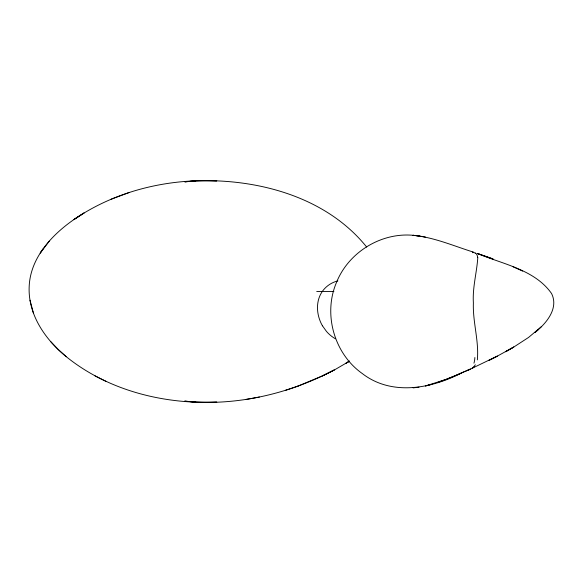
<?xml version="1.0" encoding="UTF-8"?>
<svg xmlns="http://www.w3.org/2000/svg" width="583" height="583" viewBox="0 0 583 583"><rect width="100%" height="100%" fill="white"/><g stroke="black" fill="none" stroke-linecap="round" stroke-linejoin="round"><path stroke-width="0.87" d="M477.339 359.886C479.131 340.858 472.638 322.02 473.381 302.905C472.405 287.499 476.85 272.494 477.812 257.292M472.47 252.14L475.531 253.153M475.356 364.761C472.551 369.804 466.152 370.46 461.503 372.982C431.077 388.737 391.375 396.119 362.232 373.506C334.11 353.633 322.909 313.946 336.544 282.318C348.561 252.322 380.939 232.347 413.15 235.299L413.172 235.299C434.197 237.368 453.785 245.982 473.768 252.235M366.678 247.046C326.101 196.639 257.482 178.507 195.108 180.839L216.803 180.839C166.876 178.697 115.529 191.02 74.063 219.456C51.566 235.015 30.032 258.254 29.157 287.142C28.093 314.966 45.54 339.802 66.265 356.701C108.161 390.53 163.626 404.362 216.803 402.161L195.108 402.161C243.3 404.413 291.755 392.541 334.263 369.957L322.494 375.889L334.402 369.957L349.574 361.103M42.938 249.036L40.205 253.088L49.278 241.136M474.081 366.918L472.47 368.113L497.343 356.126L513.747 347.067L528.592 337.419L541.585 326.473M538.473 329.468L535.063 332.412C546.147 323.536 558.995 308.553 551.591 293.57C534.83 269.579 502.59 264.15 477.266 253.416M322.392 375.889L297.884 386.128M467.515 370.3L470.445 369.032L461.386 372.96M111.127 199.218L128.887 192.623M438.489 382.178L445.492 379.584L425.43 385.982L431.792 384.314M285.335 390.377L298.008 386.128M337.878 280.904C330.634 282.617 324.163 287.485 320.708 294.102A24.617 20.478 -90 0 0 318.282 300.588C316.678 307.452 317.575 314.747 320.213 321.24A34.783 28.939 -90 0 0 322.45 325.795M246.179 399.413L259.377 397.045M413.063 387.892L419.002 387.178M316.722 291.5L333.899 291.5M419.264 235.998L425.568 237.164M513.127 266.81L522.63 271.095M94.993 375.889L105.851 381.289M66.265 356.701L58.213 349.457L50.94 341.864M472.849 252.76L472.514 252.293M322.45 325.795L326.502 331.457A40.519 33.712 90 0 0 335.451 338.81M33.435 313.158L30.01 300.209M475.59 253.095A55.633 16.543 -45.7 0 1 477.623 257.46M474.875 357.51A61.026 24.712 56.4 0 1 473.957 363.173M83.93 213.043L74.063 219.456L83.93 213.043M349.202 361.263L345.588 363.544L349.195 361.263M513.696 347.089L505.643 351.695L513.696 347.089M497.277 356.155L488.918 360.374L497.277 356.155M461.43 373.003L453.231 376.509L461.43 373.003M453.129 376.523L445.601 379.577L453.129 376.523M190.736 181.269L184.84 181.874L195.677 180.839L190.736 181.269M195.677 402.161L184.84 401.126L195.677 402.161M419.024 236.006L413.07 235.299L419.024 236.006M492.926 258.918L477.717 253.598L492.912 258.903"/></g></svg>
